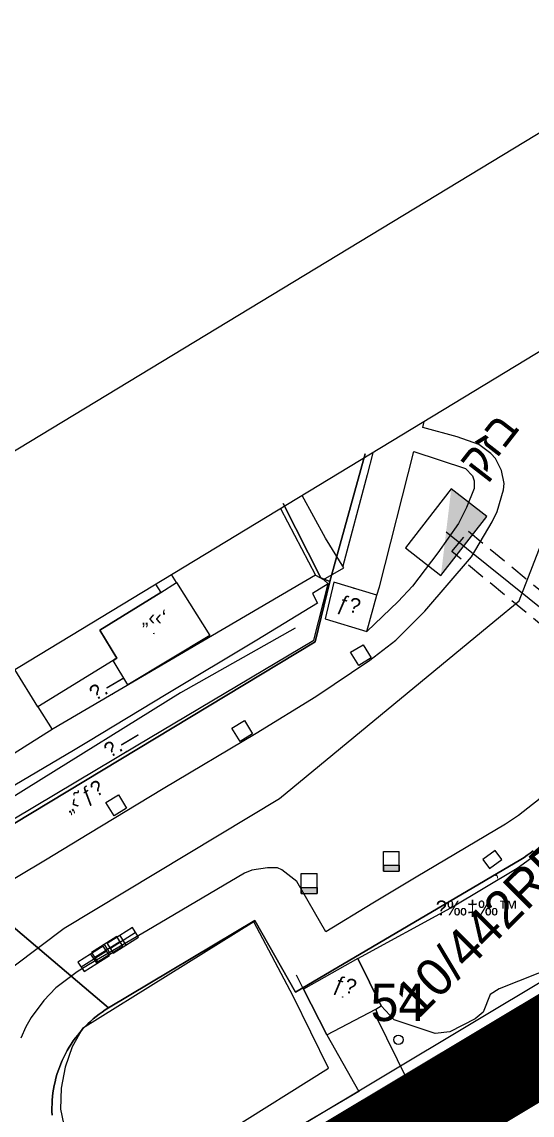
# Model space of a CAD drawing. Header units: metres. Extents: x 218299 to 220222, y 572714 to 574340.
# Drawn here: x 219449.9 to 219477.2, y 574087.9 to 574146.3 of the extents above; entities that cross this region are included whole.
import ezdxf
from ezdxf.enums import TextEntityAlignment as Align

# ---------------------------------------------------------------- set-up
doc = ezdxf.new("R2010")
doc.units = ezdxf.units.M
doc.header["$MEASUREMENT"] = 0
doc.linetypes.add('DASH15', pattern=[1.5, 1, -0.5])
for name, color, linetype in [('1202', 7, 'Continuous'), ('1601', 44, 'LANDBORDER'), ('1602', 44, 'Continuous'), ('1603', 44, 'Continuous'), ('6011', 10, 'Continuous'), ('6082', 1, 'CABLEUNDPROPOSE03'), ('6151', 102, 'CABLEUNDEXIST03'), ('6261', 7, 'Continuous'), ('6371', 7, 'Continuous'), ('6701', 7, 'DASH15'), ('A_POINTS', 2, 'Continuous'), ('M2200', 253, 'Continuous'), ('M2207', 253, 'Continuous'), ('M2401', 7, 'Continuous'), ('M2404', 7, 'Continuous'), ('M2407', 253, 'Continuous'), ('M2408', 253, 'Continuous'), ('M2412', 253, 'Continuous'), ('M2420', 253, 'Continuous'), ('M2601', 253, 'Continuous'), ('M2605', 253, 'Continuous'), ('M2802', 253, 'Continuous'), ('M4903', 253, 'Continuous'), ('M5235', 253, 'Continuous'), ('M5250', 253, 'Continuous'), ('PLTMarker', 51, 'Continuous')]:
    doc.layers.add(name, color=color, linetype=linetype)
doc.styles.add('HEBTXT', font='HEBTXT')
doc.styles.add('MAVAT_HEBTXT', font='HEBTXT')
doc.linetypes.add('CABLEUNDEXIST03', pattern='A,3.5,[222,elecad.shx,S=0.01,R=0,X=0,Y=0],1.5', length=5)
doc.linetypes.add('CABLEUNDPROPOSE03', pattern='A,2,[222,elecad.shx,S=0.01,R=0,X=0,Y=0],2,-1', length=5)
doc.linetypes.add('LANDBORDER', pattern='A,6.25,[208,elecad.shx,S=0.02,R=0,X=-0.6,Y=0],12.5,[208,elecad.shx,S=0.02,R=180,X=0.6,Y=0],6.25', length=25)

# ---------------------------------------------------------------- blocks, each defined once
blk = doc.blocks.new('6261')
blk.add_lwpolyline([(-2, -1.2), (2, -1.2), (2, 1.2), (-2, 1.2)], close=True)
at = {"color": 0}
blk.add_solid([(2, 1.2), (-2, -1.2), (2, -1.2)], dxfattribs=at)
at = {"color": 0, "style": 'HEBTXT'}
blk.add_attdef('PIL_NAME', (2.689, 2.418), '', height=1.7, dxfattribs=at)
at = {"style": 'HEBTXT'}
blk.add_attdef('CAMUT_MONIM', (2.489, 0.218), '', height=1.7, dxfattribs=at)
at = {"color": 0, "style": 'HEBTXT', "flags": 1}
for tag, p in [('TYPE', (2.585, -1.773)), ('MAP_TYPE', (2.689, -3.782))]:
    blk.add_attdef(tag, p, '', height=1.7, dxfattribs=at)
blk = doc.blocks.new('6371')
at = {"color": 0}
for points in [[(-1, -1), (-1, 1), (1, 1), (1, -1)], [(-1, -1), (-1, 0), (0, 0), (0, -1)]]:
    blk.add_lwpolyline(points, close=True, dxfattribs=at)
blk.add_solid([(-1, -1), (1, -1), (-1, 1), (1, 1)], dxfattribs=at)
at = {"color": 0, "style": 'HEBTXT'}
blk.add_attdef('POLE_NUM', (2, 2), '', height=2, dxfattribs=at)
at = {"color": 0, "style": 'HEBTXT', "flags": 1}
blk.add_attdef('MAP_TYPE', (2.062, -0.532), '', height=2, dxfattribs=at)
blk = doc.blocks.new('1603')
at = {"layer": 'A_POINTS'}
blk.add_circle((0, 0), 0.25, dxfattribs=at)
at = {"color": 0, "style": 'HEBTXT'}
blk.add_attdef('PARCEL_NUM', text='', height=2, dxfattribs=at).set_placement((0, 1), align=Align.CENTER)
at = {"color": 0, "style": 'HEBTXT', "flags": 1}
blk.add_attdef('LOT_NUM', text='', height=2, dxfattribs=at).set_placement((0, -2.5), align=Align.CENTER)
blk = doc.blocks.new('M2802')
blk.add_circle((0, 0), 0.025)
at = {"style": 'MAVAT_HEBTXT'}
blk.add_attdef('NAME', text='', height=0.8, dxfattribs=at).set_placement((0, 1.59), align=Align.MIDDLE)
blk = doc.blocks.new('M2207')
blk.add_circle((0, 0), 0.025)
at = {"style": 'MAVAT_HEBTXT'}
blk.add_attdef('NAME', text='', height=0.8, dxfattribs=at).set_placement((0, 1.59), align=Align.MIDDLE)
blk = doc.blocks.new('M2408')
blk.add_circle((0, 0), 0.025)
at = {"style": 'MAVAT_HEBTXT'}
blk.add_attdef('NAME', text='', height=0.8, dxfattribs=at).set_placement((0, 1.59), align=Align.MIDDLE)
blk = doc.blocks.new('M2412')
blk.add_circle((0, 0), 0.025)
at = {"style": 'MAVAT_HEBTXT'}
blk.add_attdef('NAME', text='', height=0.8, dxfattribs=at).set_placement((0, 1.59), align=Align.MIDDLE)
blk = doc.blocks.new('M2601')
blk.add_circle((0, 0), 0.025)
at = {"style": 'MAVAT_HEBTXT'}
blk.add_attdef('NAME', text='', height=0.8, dxfattribs=at).set_placement((0, 1.59), align=Align.MIDDLE)
blk = doc.blocks.new('M2605')
blk.add_circle((0, 0), 0.025)
at = {"style": 'MAVAT_HEBTXT'}
blk.add_attdef('NAME', text='', height=0.8, dxfattribs=at).set_placement((0, 1.59), align=Align.MIDDLE)
blk = doc.blocks.new('*U89')
at = {"linetype": 'Continuous'}
for p, q in [((-0.85, 0), (-0.85, -0.66)), ((0.85, 0), (0.85, -0.66))]:
    blk.add_line(p, q, dxfattribs=at)
blk.add_solid([(-0.85, 0), (-0.85, -0.66), (0.85, -0.66)], dxfattribs=at)
at = {"linetype": 'Continuous', "extrusion": (0, 0, -1)}
blk.add_solid([(0.85, 0), (-0.85, 0), (-0.85, -0.66)], dxfattribs=at)
blk = doc.blocks.new('M5235')
for points in [[(-0.85, 1.47), (0.85, 1.47)], [(-0.85, -0.66), (-0.85, 1.47)], [(0.85, -0.66), (0.85, 1.47)], [(-0.85, 0), (0.85, 0)], [(-0.85, -0.66), (0.85, -0.66)]]:
    blk.add_lwpolyline(points)
at = {"linetype": 'Continuous'}
blk.add_blockref('*U89', (0, 0), dxfattribs=at)
at = {"style": 'MAVAT_HEBTXT', "flags": 1}
for tag, p in [('MARK', (0, 2.72)), ('HEIGHT', (0, -1.92)), ('NAME', (0, -4.48))]:
    blk.add_attdef(tag, text='', height=0.8, dxfattribs=at).set_placement(p, align=Align.MIDDLE)
blk = doc.blocks.new('M4903')
blk.add_lwpolyline([(-1.6, -0.59), (1.6, -0.59), (1.6, 0.62), (-1.6, 0.62)], close=True)
for points in [[(-1.57, 0), (1.57, 0)], [(0, 0.62), (0, -0.59)]]:
    blk.add_lwpolyline(points)
at = {"style": 'MAVAT_HEBTXT', "flags": 1}
for tag, p in [('MARK', (0, 1.87)), ('IL', (0, -6.97))]:
    blk.add_attdef(tag, text='', height=0.8, dxfattribs=at).set_placement(p, align=Align.MIDDLE)
at = {"style": 'MAVAT_HEBTXT'}
for tag, p in [('HEIGHT', (0, -1.84)), ('NAME', (0, -4.41))]:
    blk.add_attdef(tag, text='', height=0.8, dxfattribs=at).set_placement(p, align=Align.MIDDLE)
blk = doc.blocks.new('111')
at = {"layer": 'M2200'}
blk.add_polyline3d([(219457.082, 574116.258, 597.446), (219457.351, 574115.823, 594.74), (219454.092, 574113.805, 594.74), (219455.014, 574112.316, 594.74), (219454.909, 574112.251, 594.74), (219454.804, 574112.186, 594.74), (219450.794, 574109.702, 594.74), (219449.559, 574111.696, 603.771)], dxfattribs=at)
at = {"layer": 'M2207'}
blk.add_polyline3d([(219457.351, 574115.823, 593.887), (219458.201, 574116.357, 593.887), (219458.201, 574116.357, 593.887), (219459.985, 574113.519, 593.887), (219455.596, 574110.882, 593.887), (219454.804, 574112.186, 593.887), (219455.014, 574112.316, 593.887), (219454.092, 574113.805, 593.887), (219457.351, 574115.823, 593.887)], close=True, dxfattribs=at)
at = {"layer": 'M2401'}
for points in [[(219478.13, 574105.197, 593.13), (219476.462, 574103.901, 593.13), (219475.782, 574103.432, 593.13), (219471.001, 574100.596, 593.13), (219468.68, 574099.204, 593.13), (219466.181, 574097.67, 593.13), (219464.631, 574100.363, 593.13), (219463.826, 574100.99, 593.13), (219463.591, 574101.095, 593.13), (219463.053, 574101.098, 593.13), (219462.215, 574100.968, 593.13), (219461.824, 574100.806, 593.13), (219456.608, 574097.728, 593.13), (219453.488, 574095.91, 593.13), (219452.888, 574095.533, 593.13), (219451.749, 574094.681, 593.13), (219451.101, 574094.001, 593.13), (219450.424, 574093.09, 593.13), (219450.138, 574092.595, 593.13), (219449.87, 574091.991, 593.13)], [(219468.678, 574084.718, 593.13), (219476.985, 574089.673, 593.13), (219480.482, 574091.806, 593.13), (219480.907, 574092.211, 593.13), (219484.565, 574096.11, 593.13), (219488.71, 574100.48, 593.13), (219489.485, 574101.329, 593.13), (219489.691, 574101.466, 593.13), (219493.669, 574103.871, 593.13), (219498.698, 574106.94, 593.13), (219502.16, 574109.011, 593.13), (219506.471, 574111.59, 593.13), (219508.526, 574112.871, 593.13), (219509.899, 574113.698, 593.13), (219512.657, 574115.333, 593.13), (219514.725, 574116.559, 593.13), (219515.098, 574116.79, 593.13), (219515.734, 574117.017, 593.13), (219520.599, 574118.58, 593.13)], [(219445.519, 574098.139, 593.008), (219451.2, 574101.519, 593.008), (219453.508, 574102.942, 593.008), (219457.489, 574105.341, 593.008), (219462.456, 574108.292, 593.008), (219465.634, 574110.264, 593.008), (219468.53, 574112.204, 593.008), (219469.911, 574113.269, 593.008), (219471.468, 574114.824, 593.008), (219473.962, 574117.732, 593.008), (219475.065, 574119.59, 593.008), (219475.322, 574120.152, 593.008), (219475.676, 574121.305, 593.008), (219475.71, 574121.649, 593.008), (219475.57, 574122.345, 593.008), (219475.236, 574122.979, 593.008), (219474.997, 574123.258, 593.008), (219474.344, 574123.723, 593.008), (219473.193, 574124.138, 593.008), (219471.357, 574124.648, 593.008), (219471.43, 574124.957, 593.008)]]:
    blk.add_polyline3d(points, dxfattribs=at)
at = {"layer": 'M2404'}
for points in [[(219478.13, 574105.197, 593.13), (219476.462, 574103.901, 593.13), (219475.782, 574103.432, 593.13), (219471.001, 574100.596, 593.13), (219468.68, 574099.204, 593.13), (219466.181, 574097.67, 593.13), (219464.631, 574100.363, 593.13), (219463.826, 574100.99, 593.13), (219463.591, 574101.095, 593.13), (219463.053, 574101.098, 593.13), (219462.215, 574100.968, 593.13), (219461.824, 574100.806, 593.13), (219456.608, 574097.728, 593.13), (219453.488, 574095.91, 593.13), (219452.888, 574095.533, 593.13), (219451.749, 574094.681, 593.13), (219451.101, 574094.001, 593.13), (219450.424, 574093.09, 593.13), (219450.138, 574092.595, 593.13), (219449.87, 574091.991, 593.13)], [(219468.678, 574084.718, 593.13), (219476.985, 574089.673, 593.13), (219480.482, 574091.806, 593.13), (219480.907, 574092.211, 593.13), (219484.565, 574096.11, 593.13), (219488.71, 574100.48, 593.13), (219489.485, 574101.329, 593.13), (219489.691, 574101.466, 593.13), (219493.669, 574103.871, 593.13), (219498.698, 574106.94, 593.13), (219502.16, 574109.011, 593.13), (219506.471, 574111.59, 593.13), (219508.526, 574112.871, 593.13), (219509.899, 574113.698, 593.13), (219512.657, 574115.333, 593.13), (219514.725, 574116.559, 593.13), (219515.098, 574116.79, 593.13), (219515.734, 574117.017, 593.13), (219520.599, 574118.58, 593.13)], [(219445.519, 574098.139, 593.008), (219451.2, 574101.519, 593.008), (219453.508, 574102.942, 593.008), (219457.489, 574105.341, 593.008), (219462.456, 574108.292, 593.008), (219465.634, 574110.264, 593.008), (219468.53, 574112.204, 593.008), (219469.911, 574113.269, 593.008), (219471.468, 574114.824, 593.008), (219473.962, 574117.732, 593.008), (219475.065, 574119.59, 593.008), (219475.322, 574120.152, 593.008), (219475.676, 574121.305, 593.008), (219475.71, 574121.649, 593.008), (219475.57, 574122.345, 593.008), (219475.236, 574122.979, 593.008), (219474.997, 574123.258, 593.008), (219474.344, 574123.723, 593.008), (219473.193, 574124.138, 593.008), (219471.357, 574124.648, 593.008), (219471.43, 574124.957, 593.008)]]:
    blk.add_polyline3d(points, dxfattribs=at)
at = {"layer": 'M2407'}
blk.add_polyline3d([(219458.201, 574116.357, 591.212), (219457.937, 574116.776, 591.212)], dxfattribs=at)
at = {"layer": 'M2408'}
for points in [[(219554.217, 574141.39, 588.785), (219551.614, 574139.866, 588.785), (219552.842, 574137.836, 588.785), (219538.022, 574128.842, 588.785), (219529.331, 574123.547, 588.785), (219522.864, 574121.485, 588.785), (219518.611, 574120.32, 588.785), (219514.694, 574118.919, 588.785), (219507.712, 574114.672, 588.785), (219500.602, 574110.357, 588.785), (219492.621, 574105.672, 588.785), (219489.417, 574103.681, 588.785), (219487.811, 574102.512, 588.785), (219487.605, 574102.798, 588.785), (219485.943, 574101.122, 588.785), (219485.609, 574100.786, 588.785), (219481.49, 574096.409, 588.785), (219479.122, 574093.892, 588.785), (219478.466, 574094.478, 588.785), (219470.558, 574089.713, 588.785), (219468.89, 574093.122, 588.785), (219468.989, 574093.17, 588.785), (219468.847, 574093.544, 588.785), (219469.135, 574093.716, 588.785)], [(219468.684, 574123.292, 591.062), (219468.387, 574122.104, 591.062), (219467.079, 574117.231, 591.062)], [(219469.035, 574116.124, 588.587), (219470.878, 574123.362, 588.587), (219473.63, 574122.452, 588.587), (219474.004, 574122.057, 588.587), (219474.102, 574121.791, 588.587), (219474.109, 574121.386, 588.587), (219473.689, 574120.354, 588.587), (219473.256, 574119.511, 588.587), (219472.152, 574117.948, 588.587), (219470.799, 574116.153, 588.587), (219470.038, 574115.335, 588.587), (219468.36, 574113.741, 588.587), (219468.908, 574115.677, 588.587), (219469.035, 574116.124, 588.587)], [(219466.05, 574116.51, 589.056), (219466.301, 574116.287, 589.056), (219465.454, 574115.766, 589.056), (219465.736, 574115.254, 589.056), (219462.495, 574113.267, 589.056), (219457.638, 574110.373, 589.056), (219453.486, 574107.847, 589.056), (219452.699, 574107.38, 589.056), (219448.774, 574105.048, 589.056), (219445.245, 574103.074, 589.056), (219443.725, 574102.728, 589.056), (219440.565, 574102.034, 589.056), (219439.67, 574101.908, 589.056), (219439.217, 574102.045, 589.056), (219438.983, 574102.919, 589.056), (219442.052, 574104.274, 589.056)], [(219466.226, 574092.173, 586.415), (219467.93, 574089.145, 586.415), (219463.571, 574086.575, 586.415), (219464.553, 574085.013, 586.415), (219462.837, 574084.062, 586.415)]]:
    blk.add_polyline3d(points, dxfattribs=at)
at = {"layer": 'M2412'}
for points in [[(219465.628, 574116.753, 589.159), (219466.05, 574116.51, 588.859), (219467.139, 574117.134, 588.844), (219466.155, 574118.725, 590.119), (219464.905, 574121.001, 591.025)], [(219463.754, 574120.303, 590.981), (219465.628, 574116.753, 589.159)]]:
    blk.add_polyline3d(points, dxfattribs=at)
for points in [[(219468.908, 574115.677, 588.544), (219466.602, 574116.366, 588.544), (219466.131, 574114.419, 587.644), (219468.36, 574113.741, 587.644)], [(219469.135, 574093.716, 586.432), (219467.893, 574096.254, 587.052), (219464.988, 574094.605, 587.052), (219466.226, 574092.173, 586.415), (219468.847, 574093.544, 586.415)]]:
    blk.add_polyline3d(points, close=True, dxfattribs=at)
at = {"layer": 'M2420'}
blk.add_lwpolyline([(219387.876, 574074.293), (219404.3, 574073.81), (219417.7, 574077.81), (219439.91, 574088.62), (219452.2, 574097.88), (219463.7, 574104.81), (219475.2, 574114.31), (219476.5, 574115.38), (219480.2, 574124.88), (219481.338, 574130.965)], dxfattribs=at)
at = {"layer": 'M2601'}
for points in [[(219450.794, 574109.702, 592.64), (219451.559, 574108.499, 592.64)], [(219467.893, 574096.254, 588.066), (219467.893, 574096.254, 588.066), (219472.85, 574098.955, 588.216), (219472.85, 574098.955, 588.216), (219476.395, 574101.074, 588.366), (219476.395, 574101.074, 588.366), (219477.902, 574102.169, 588.53), (219477.902, 574102.169, 588.53), (219479.351, 574103.346, 588.672), (219480.736, 574104.6, 588.793), (219482.051, 574105.926, 588.891)], [(219462.334, 574098.208, 587.616), (219453.173, 574092.508, 587.316), (219452.629, 574091.522, 587.316), (219452.241, 574090.448, 587.316), (219452.029, 574089.327, 587.316), (219451.995, 574088.201, 587.316), (219452.31, 574086.658, 587.237), (219452.86, 574085.163, 587.159), (219453.631, 574083.768, 587.084), (219454.594, 574082.521, 587.016), (219455.642, 574082.194, 587.016), (219456.744, 574082.036, 587.016), (219457.856, 574082.054, 587.016), (219458.938, 574082.246, 587.016), (219462.837, 574084.062, 587.016), (219462.837, 574084.062, 587.016), (219460.924, 574087.01, 587.166), (219466.31, 574090.381, 587.166), (219464.434, 574094.241, 587.387), (219462.334, 574098.208, 587.616)], [(219467.893, 574096.254, 588.066), (219469.135, 574093.716, 587.466), (219469.135, 574093.716, 587.466)], [(219466.226, 574092.173, 587.492), (219466.226, 574092.173, 587.492), (219466.226, 574092.173, 587.492), (219464.988, 574094.605, 587.929), (219464.602, 574095.365, 588.066)]]:
    blk.add_polyline3d(points, dxfattribs=at)
at = {"layer": 'M2605'}
for points in [[(219463.754, 574120.303, 591.212), (219465.628, 574116.753, 591.212), (219465.63, 574116.748, 591.212), (219451.599, 574108.524, 591.212), (219444.51, 574104.065, 591.062), (219442.052, 574104.274, 591.062), (219441.457, 574105.733, 591.062), (219441.114, 574106.575, 591.062)], [(219424.352, 574088.58, 587.762), (219429.99, 574091.834, 587.912), (219443.044, 574099.864, 588.512), (219456.034, 574107.625, 588.512), (219465.527, 574113.275, 588.512), (219466.301, 574116.287, 589.056), (219466.301, 574116.287, 589.056)], [(219464.533, 574113.91, 589.227), (219458.404, 574110.457, 589.302), (219450.156, 574105.33, 589.302), (219445.544, 574102.455, 589.302), (219439.661, 574100.111, 589.452), (219434.972, 574098.483, 589.752), (219432.198, 574098.154, 589.752)]]:
    blk.add_polyline3d(points, dxfattribs=at)
at = {"layer": 'M2802'}
blk.add_polyline3d([(219482.051, 574105.926, 587.991), (219484.084, 574103.824, 587.391), (219484.168, 574102.964, 587.241), (219485.943, 574101.122, 586.527), (219481.49, 574096.409, 586.432), (219479.906, 574096.986, 586.432), (219478.534, 574095.86, 586.432), (219475.439, 574094.623, 586.282), (219474.955, 574094.335, 586.282), (219474.585, 574093.385, 586.282), (219474.159, 574093.025, 586.282), (219472.805, 574092.325, 586.282), (219472.016, 574092.251, 586.282), (219469.826, 574092.97, 586.432), (219469.135, 574093.716, 586.432), (219467.893, 574096.254, 587.052), (219472.85, 574098.955, 587.427), (219476.395, 574101.074, 587.652), (219477.902, 574102.169, 587.652)], close=True, dxfattribs=at)
at = {"layer": 'M5250'}
for points in [[(219468.167, 574113.029, 587.427), (219468.594, 574112.32, 587.427), (219467.938, 574111.912, 587.427), (219467.495, 574112.632, 587.427), (219468.167, 574113.029, 587.427)], [(219461.827, 574108.97, 587.127), (219462.253, 574108.261, 587.127), (219461.597, 574107.853, 587.127), (219461.155, 574108.573, 587.127), (219461.827, 574108.97, 587.127)], [(219455.098, 574104.995, 586.827), (219455.524, 574104.286, 586.827), (219454.868, 574103.878, 586.827), (219454.426, 574104.598, 586.827), (219455.098, 574104.995, 586.827)], [(219475.227, 574102.03, 587.69), (219474.566, 574101.541, 587.69), (219474.926, 574101.055, 587.69), (219475.587, 574101.544, 587.69), (219475.227, 574102.03, 587.69)]]:
    blk.add_polyline3d(points, dxfattribs=at)
at = {"layer": 'M2207'}
ref = blk.add_blockref('M2207', (219456.992, 574113.627), dxfattribs=dict(at, xscale=0.5, yscale=0.5, zscale=0.5))
ref.add_attrib('NAME', '„‹‹‘', dxfattribs={"layer": '0', "height": 0.8, "style": 'MAVAT_HEBTXT'}).set_placement((219456.992, 574114.423), align=Align.MIDDLE)
at = {"layer": 'M2408'}
ref = blk.add_blockref('M2408', (219451.884, 574106.896), dxfattribs=dict(at, xscale=0.5, yscale=0.5, zscale=0.5))
ref.add_attrib('NAME', '„‹˜ƒ\x8e', dxfattribs={"layer": '0', "height": 0.8, "rotation": 30.70966, "style": 'MAVAT_HEBTXT'}).set_placement((219453.278, 574104.837), align=Align.MIDDLE)
at = {"layer": 'M2412'}
ref = blk.add_blockref('M2412', (219467.683, 574116.043), dxfattribs=dict(at, xscale=0.5, yscale=0.5, zscale=0.5, rotation=317.1406095951036))
ref.add_attrib('NAME', 'ƒ\x8e', dxfattribs={"layer": '0', "height": 0.8, "rotation": 346.96039, "style": 'MAVAT_HEBTXT'}).set_placement((219467.407, 574115.082), align=Align.MIDDLE)
ref = blk.add_blockref('M2412', (219467.07, 574094.191), dxfattribs=dict(at, xscale=0.5, yscale=0.5, zscale=0.5))
ref.add_attrib('NAME', 'ƒ\x8e', dxfattribs={"layer": '0', "height": 0.8, "rotation": 347.29932, "style": 'MAVAT_HEBTXT'}).set_placement((219467.191, 574094.728), align=Align.MIDDLE)
at = {"layer": 'M2601'}
ref = blk.add_blockref('M2601', (219475.411, 574100.485), dxfattribs=dict(at, xscale=0.5, yscale=0.5, zscale=0.5))
ref.add_attrib('NAME', '‚', dxfattribs={"layer": '0', "height": 0.8, "rotation": 30.87132, "style": 'MAVAT_HEBTXT'}).set_placement((219475.128, 574100.957), align=Align.MIDDLE)
at = {"layer": 'M2605'}
ref = blk.add_blockref('M2605', (219454.758, 574110.376), dxfattribs=dict(at, xscale=0.5, yscale=0.5, zscale=0.5))
ref.add_attrib('NAME', '\x9a.—', dxfattribs={"layer": '0', "height": 0.8, "rotation": 30.37597, "style": 'MAVAT_HEBTXT'}).set_placement((219454.48, 574110.851), align=Align.MIDDLE)
ref = blk.add_blockref('M2605', (219455.542, 574107.332), dxfattribs=dict(at, xscale=0.5, yscale=0.5, zscale=0.5))
ref.add_attrib('NAME', '\x9a.—', dxfattribs={"layer": '0', "height": 0.8, "rotation": 30.85568, "style": 'MAVAT_HEBTXT'}).set_placement((219455.26, 574107.804), align=Align.MIDDLE)
at = {"layer": 'M2802'}
ref = blk.add_blockref('M2802', (219474.25, 574098.139, 587.315), dxfattribs=dict(at, xscale=0.5, yscale=0.5, zscale=0.5))
ref.add_attrib('NAME', '\x8d‰‡‰™', dxfattribs={"layer": '0', "height": 0.8, "style": 'MAVAT_HEBTXT'}).set_placement((219474.25, 574098.934, 587.315), align=Align.MIDDLE)
at = {"layer": 'M4903', "xscale": 0.5, "yscale": 0.5, "zscale": 0.5}
for p, rotation in [((219455.328, 574097.216, 586.439), 32.28811929247425), ((219454.499, 574096.743, 586.455), 32.09961219034186), ((219453.774, 574096.227, 586.455), 32.31051405968192)]:
    blk.add_blockref('M4903', p, dxfattribs=dict(at, rotation=rotation))
at = {"layer": 'M5235', "xscale": 0.5, "yscale": 0.5, "zscale": 0.5}
for p in [(219469.673, 574101.245, 587.228), (219465.284, 574100.055, 586.928)]:
    blk.add_blockref('M5235', p, dxfattribs=at)

msp = doc.modelspace()

# ---------------------------------------------------------------- linework, layer by layer
at = {"layer": '1202'}
for points in [[(218726.735, 572719.2942), (220113.8457, 573560.3928), (219685.6545, 574266.551), (218298.5438, 573425.4525)], [(218730.1009, 572733.03), (220100.1099, 573563.7586), (219682.2886, 574252.8152), (218312.2795, 573422.0866)]]:
    msp.add_lwpolyline(points, close=True, dxfattribs=at)
at = {"layer": '1601'}
for points in [[(219440.56, 574068.24), (219463.12, 574081.92), (219475.47, 574089.41), (219488.57, 574097.23), (219488.5464, 574097.269), (219549.3521, 574133.6355), (219568.0464, 574144.8134), (219594.519, 574161.2563), (219662.3289, 574201.9095), (219693.9316, 574221.0817), (219699.492, 574224.4439)], [(219488.57, 574097.23), (219475.47, 574089.41), (219463.12, 574081.92)]]:
    msp.add_lwpolyline(points, dxfattribs=at)
at = {"layer": '1602'}
for points in [[(219440.56, 574068.24), (219463.12, 574081.92), (219475.47, 574089.41), (219488.57, 574097.23), (219488.5464, 574097.269), (219549.3521, 574133.6355), (219568.0464, 574144.8134), (219594.519, 574161.2563), (219662.3289, 574201.9095), (219693.9316, 574221.0817), (219699.492, 574224.4439)], [(219477.2611, 574102.0004), (219477.097, 574101.886), (219476.9322, 574101.7728), (219476.7665, 574101.6608), (219476.6, 574101.55), (219464.56, 574094.45), (219462.38, 574098.28), (219454.56, 574093.61), (219445.68, 574101.15), (219465.61, 574113.18), (219466.39, 574116.4), (219468.2701, 574123.2376)], [(219468.2701, 574123.2376), (219466.39, 574116.4), (219465.9, 574116.6), (219463.8886, 574120.5814)], [(219463.8886, 574120.5814), (219465.9, 574116.6), (219466.39, 574116.4), (219465.61, 574113.18), (219445.68, 574101.15), (219432.31, 574093.12), (219431.7171, 574101.0785)], [(219451.5486, 574087.8771), (219451.5407, 574088.0769), (219451.5392, 574088.2769), (219451.544, 574088.4769), (219451.5552, 574088.6765), (219451.5727, 574088.8758), (219451.5964, 574089.0743), (219451.6265, 574089.2721), (219451.6628, 574089.4687), (219451.7053, 574089.6641), (219451.754, 574089.8581), (219451.8088, 574090.0505), (219451.8697, 574090.241), (219451.9366, 574090.4294), (219452.0094, 574090.6157), (219452.0881, 574090.7995), (219452.1726, 574090.9808), (219452.2628, 574091.1593), (219452.3586, 574091.3349), (219452.4599, 574091.5073), (219452.5666, 574091.6764), (219452.6787, 574091.8421), (219452.7959, 574092.0041), (219452.9182, 574092.1624), (219453.0454, 574092.3167), (219453.1775, 574092.4668), (219453.3143, 574092.6127), (219453.4556, 574092.7542), (219453.6014, 574092.8912), (219453.7514, 574093.0235), (219453.9055, 574093.1509), (219454.0636, 574093.2734), (219454.2255, 574093.3908), (219454.391, 574093.5031), (219454.56, 574093.61), (219462.38, 574098.28), (219464.56, 574094.45), (219476.6, 574101.55), (219476.7665, 574101.6608), (219476.9322, 574101.7728), (219477.097, 574101.886), (219477.2611, 574102.0004)], [(219445.68, 574101.15), (219454.56, 574093.61), (219454.391, 574093.5031), (219454.2255, 574093.3908), (219454.0636, 574093.2734), (219453.9055, 574093.1509), (219453.7514, 574093.0235), (219453.6014, 574092.8912), (219453.4556, 574092.7542), (219453.3143, 574092.6127), (219453.1775, 574092.4668), (219453.0454, 574092.3167), (219452.9182, 574092.1624), (219452.7959, 574092.0041), (219452.6787, 574091.8421), (219452.5666, 574091.6764), (219452.4599, 574091.5073), (219452.3586, 574091.3349), (219452.2628, 574091.1593), (219452.1726, 574090.9808), (219452.0881, 574090.7995), (219452.0094, 574090.6157), (219451.9366, 574090.4294), (219451.8697, 574090.241), (219451.8088, 574090.0505), (219451.754, 574089.8581), (219451.7053, 574089.6641), (219451.6628, 574089.4687), (219451.6265, 574089.2721), (219451.5964, 574089.0743), (219451.5727, 574088.8758), (219451.5552, 574088.6765), (219451.544, 574088.4769), (219451.5392, 574088.2769), (219451.5407, 574088.0769), (219451.5486, 574087.8771)], [(219488.57, 574097.23), (219475.47, 574089.41), (219463.12, 574081.92)]]:
    msp.add_lwpolyline(points, dxfattribs=at)
at = {"layer": '6011'}
msp.add_lwpolyline([(219259.5446, 573978.1717), (219296.3212, 573989.7486), (219377.7514, 574035.3024), (219455.7212, 574081.8529), (219482.9181, 574098.1562), (219536.6115, 574130.8766), (219592.4644, 574165.0128), (219617.8894, 574179.903), (219695.6477, 574226.2482), (219697.6366, 574227.5039)], dxfattribs=at)
at = {"layer": '6082', "flags": 128}
msp.add_lwpolyline([(218650.5449, 573096.5404), (218660.5152, 573190.0127), (218663.4791, 573209.0771), (218663.8628, 573211.4353), (218666.9173, 573240.6162), (218673.5903, 573295.6615), (218679.4147, 573346.6649), (218687.0527, 573411.2478), (218693.5742, 573463.6031), (218698.057, 573469.4889), (218709.0427, 573515.7015), (218723.736, 573556.7577), (218742.6267, 573596.1806), (218765.0101, 573631.9983), (218782.4708, 573655.6114), (218800.7456, 573676.7667), (218824.4853, 573700.5199), (218847.3305, 573720.5641), (218870.4486, 573737.1885), (218888.2203, 573749.0084), (218903.1278, 573758.1457), (218951.5793, 573785.2584), (218982.7481, 573803.1661), (219002.1321, 573813.4568), (219012.0265, 573818.3663), (219014.5605, 573822.6434), (219019.8354, 573825.3428), (219035.8631, 573834.4345), (219082.1491, 573860.6879), (219128.4778, 573887.3717), (219175.3385, 573916.5012), (219205.656, 573933.9984), (219217.0002, 573938.3956), (219221.5844, 573941.3274), (219222.9642, 573942.197), (219225.3216, 573944.6659), (219227.9462, 573948.9068), (219233.3226, 573958.4433), (219234.7212, 573965.4503), (219235.3109, 573968.5548), (219254.1613, 573979.3772), (219259.8778, 573972.7069), (219271.1834, 573969.0581), (219298.1281, 573984.4323), (219379.2529, 574032.7048), (219457.2614, 574079.2784), (219479.5199, 574092.6214), (219489.0746, 574102.7722), (219520.2056, 574121.9128), (219529.4279, 574122.9635), (219594.335, 574162.1754), (219618.32, 574176.5889), (219699.0507, 574225.1718)], dxfattribs=at)
at = {"layer": '6151'}
msp.add_lwpolyline([(219490.3002, 574124.7902), (219489.0556, 574125.1107), (219487.1545, 574117.6263), (219485.598, 574113.2478), (219483.6399, 574110.1746), (219472.6006, 574119.0437)], dxfattribs=at)
at = {"layer": '6701'}
msp.add_lwpolyline([(219472.906, 574118.008), (219473.795, 574119.09), (219483.566, 574111.066), (219482.678, 574109.984)], close=True, dxfattribs=at)
at = {"layer": 'PLTMarker', "color": 51, "const_width": 5, "flags": 128}
msp.add_lwpolyline([(219379.2529, 574032.7048), (219457.2614, 574079.2784), (219479.5199, 574092.6214), (219489.0746, 574102.7722), (219520.2056, 574121.9128), (219529.4279, 574122.9635), (219594.335, 574162.1754), (219618.32, 574176.5889), (219699.0507, 574225.1718)], dxfattribs=at)

# ---------------------------------------------------------------- block references
msp.add_blockref('111', (0, 0))
at = {"layer": '1603'}
msp.add_blockref('1603', (219470.0546, 574091.908), dxfattribs=at).add_auto_attribs({'PARCEL_NUM': '54'})
at = {"layer": '6261'}
ref = msp.add_blockref('6261', (219472.6006, 574119.0437), dxfattribs=dict(at, rotation=52.22583861998388))
ref.add_attrib('PIL_NAME', 'קזב ', (219474.4564, 574121.8554), dxfattribs={"layer": '0', "color": 0, "height": 1.7, "rotation": 52.225839, "style": 'HEBTXT'})
at = {"layer": '6371'}
ref = msp.add_blockref('6371', (219482.9181, 574098.1562, 586.4925), dxfattribs=dict(at, rotation=44.92999999998613))
ref.add_attrib('POLE_NUM', '10/442RD', (219471.102, 574092.9764, 586.4925), dxfattribs={"layer": '0', "color": 0, "height": 2, "rotation": 44.93, "style": 'HEBTXT'})

doc.saveas('drawing.dxf')
